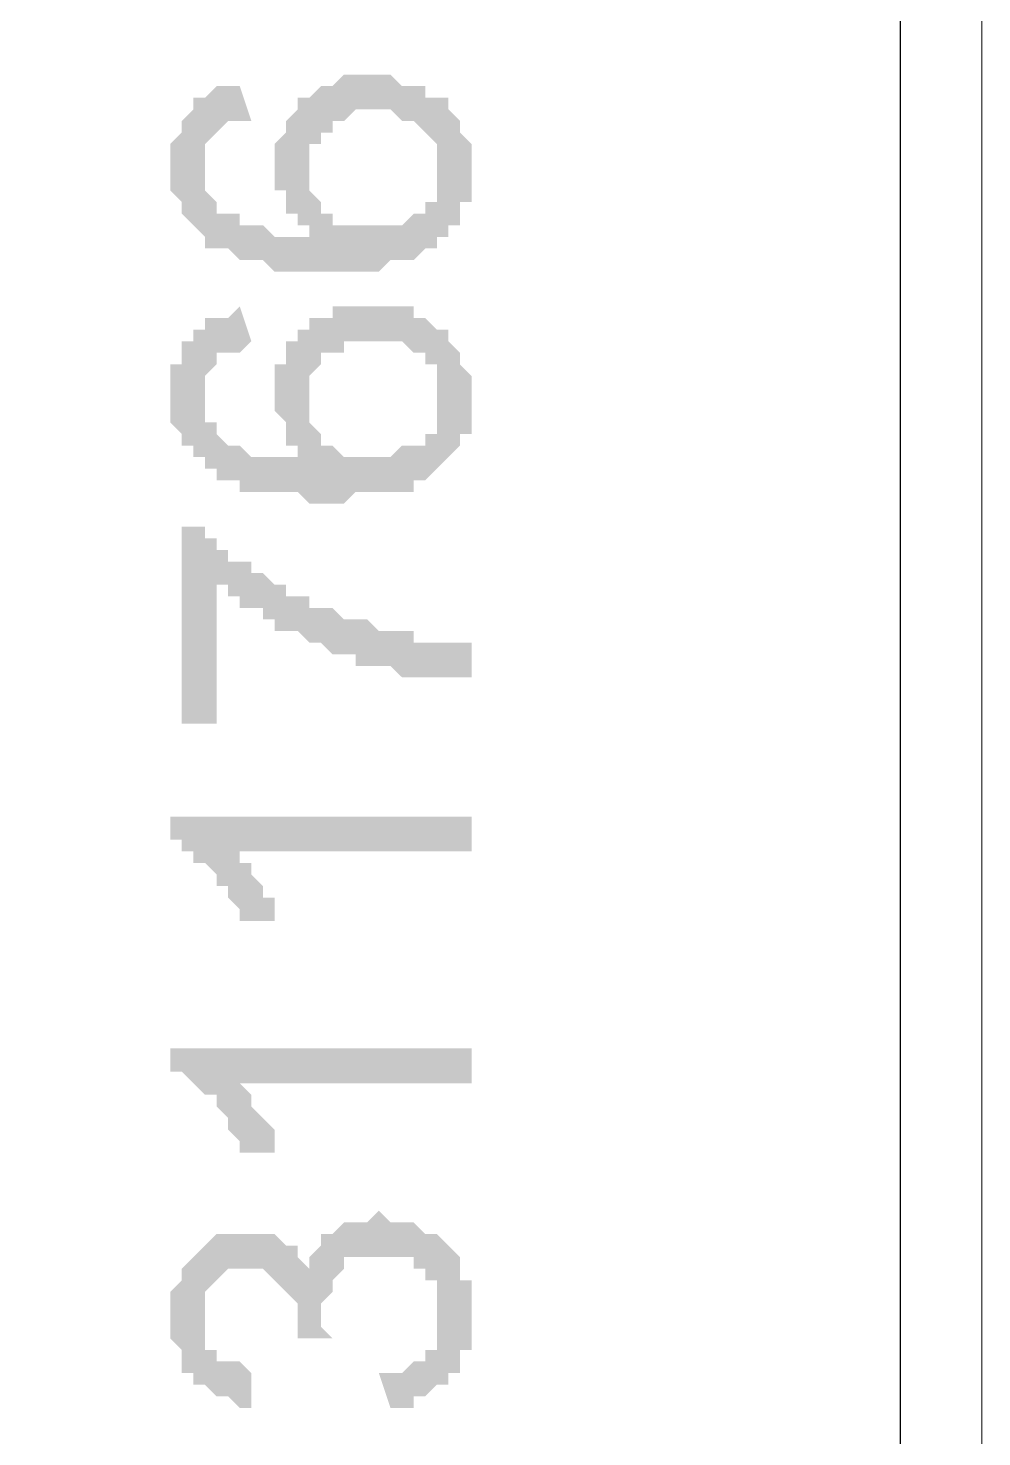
# Model space of a CAD drawing. Header units: inches. Extents: x -41599880 to -41577026, y -18110 to -4738.
# Drawn here: x -41577337.9 to -41577026, y -5865.8 to -5405 of the extents above; entities that cross this region are included whole.
import ezdxf

# ---------------------------------------------------------------- set-up
doc = ezdxf.new("R2010")
doc.units = ezdxf.units.IN
doc.header["$MEASUREMENT"] = 0
doc.layers.add('PDF_Geometry', color=40, linetype='Continuous')
doc.layers.add('PDF_Solid Fills', color=9, linetype='Continuous')

msp = doc.modelspace()

# ---------------------------------------------------------------- hatches: boundary and pattern name
at = {"layer": 'PDF_Solid Fills'}
for points in [[(-41577249.72, -5427.76), (-41577245.92, -5450.52), (-41577245.92, -5450.52), (-41577245.92, -5446.72), (-41577245.92, -5442.93), (-41577242.13, -5442.93), (-41577242.13, -5439.14), (-41577242.13, -5439.14), (-41577238.34, -5439.14), (-41577238.34, -5435.35), (-41577234.55, -5435.35), (-41577234.55, -5435.35), (-41577230.75, -5431.55), (-41577226.96, -5431.55), (-41577223.17, -5431.55), (-41577223.17, -5431.55), (-41577219.38, -5431.55), (-41577215.58, -5435.35), (-41577215.58, -5435.35), (-41577211.79, -5435.35), (-41577211.79, -5435.35), (-41577208, -5439.14), (-41577208, -5439.14), (-41577204.21, -5442.93), (-41577204.21, -5442.93), (-41577204.21, -5446.72), (-41577204.21, -5446.72), (-41577204.21, -5450.52), (-41577200.41, -5427.76), (-41577204.21, -5427.76), (-41577208, -5427.76), (-41577208, -5423.97), (-41577211.79, -5423.97), (-41577211.79, -5423.97), (-41577215.58, -5423.97), (-41577219.38, -5420.18), (-41577219.38, -5420.18), (-41577223.17, -5420.18), (-41577226.96, -5420.18), (-41577226.96, -5420.18), (-41577230.75, -5420.18), (-41577230.75, -5420.18), (-41577234.55, -5420.18), (-41577238.34, -5423.97), (-41577238.34, -5423.97), (-41577242.13, -5423.97), (-41577245.92, -5427.76), (-41577245.92, -5427.76)], [(-41577291.44, -5450.52), (-41577291.44, -5450.52), (-41577291.44, -5454.31), (-41577291.44, -5458.1), (-41577291.44, -5458.1), (-41577287.64, -5461.9), (-41577287.64, -5465.69), (-41577287.64, -5465.69), (-41577283.85, -5469.48), (-41577283.85, -5469.48), (-41577280.06, -5473.27), (-41577280.06, -5450.52), (-41577280.06, -5450.52), (-41577280.06, -5446.73), (-41577280.06, -5446.73), (-41577280.06, -5442.93), (-41577276.27, -5439.14), (-41577276.27, -5439.14), (-41577276.27, -5439.14), (-41577272.47, -5435.35), (-41577272.47, -5435.35), (-41577268.68, -5435.35), (-41577264.89, -5435.35), (-41577268.68, -5423.97), (-41577268.68, -5423.97), (-41577272.47, -5423.97), (-41577272.47, -5423.97), (-41577276.27, -5423.97), (-41577280.06, -5427.76), (-41577280.06, -5427.76), (-41577283.85, -5427.76), (-41577283.85, -5431.55), (-41577283.85, -5431.55), (-41577287.64, -5435.35), (-41577287.64, -5435.35), (-41577287.64, -5439.14), (-41577291.44, -5442.93), (-41577291.44, -5442.93), (-41577291.44, -5446.73)], [(-41577280.06, -5473.27), (-41577280.06, -5473.27), (-41577280.06, -5473.27), (-41577280.06, -5477.07), (-41577276.26, -5477.07), (-41577276.26, -5477.07), (-41577272.47, -5477.07), (-41577268.68, -5480.86), (-41577268.68, -5480.86), (-41577264.89, -5480.86), (-41577264.89, -5480.86), (-41577261.09, -5480.86), (-41577257.3, -5484.65), (-41577253.51, -5484.65), (-41577253.51, -5484.65), (-41577249.72, -5484.65), (-41577245.92, -5484.65), (-41577242.13, -5484.65), (-41577238.34, -5484.65), (-41577238.34, -5484.65), (-41577234.55, -5484.65), (-41577230.75, -5484.65), (-41577230.75, -5484.65), (-41577226.96, -5484.65), (-41577223.17, -5484.65), (-41577219.38, -5480.86), (-41577219.38, -5480.86), (-41577215.58, -5480.86), (-41577211.79, -5480.86), (-41577211.79, -5480.86), (-41577208, -5477.07), (-41577208, -5477.07), (-41577204.21, -5477.07), (-41577204.21, -5473.27), (-41577204.21, -5473.27), (-41577200.41, -5473.27), (-41577200.41, -5469.48), (-41577196.62, -5469.48), (-41577196.62, -5465.69), (-41577196.62, -5461.89), (-41577192.83, -5461.89), (-41577192.83, -5458.1), (-41577192.83, -5458.1), (-41577192.83, -5454.31), (-41577192.83, -5450.52), (-41577192.83, -5450.52), (-41577192.83, -5446.72), (-41577192.83, -5446.72), (-41577192.83, -5442.93), (-41577196.62, -5439.14), (-41577196.62, -5439.14), (-41577196.62, -5435.35), (-41577196.62, -5435.35), (-41577200.41, -5431.55), (-41577200.41, -5431.55), (-41577200.41, -5427.76), (-41577204.21, -5450.52), (-41577204.21, -5454.31), (-41577204.21, -5454.31), (-41577204.21, -5458.1), (-41577204.21, -5461.89), (-41577204.21, -5461.89), (-41577208, -5461.89), (-41577208, -5465.69), (-41577211.79, -5465.69), (-41577215.58, -5469.48), (-41577215.58, -5469.48), (-41577219.38, -5469.48), (-41577219.38, -5469.48), (-41577223.17, -5469.48), (-41577226.96, -5469.48), (-41577226.96, -5469.48), (-41577230.75, -5469.48), (-41577230.75, -5469.48), (-41577234.55, -5469.48), (-41577238.34, -5469.48), (-41577238.34, -5465.69), (-41577242.13, -5465.69), (-41577242.13, -5461.89), (-41577242.13, -5461.89), (-41577245.92, -5473.27), (-41577245.92, -5473.27), (-41577249.72, -5473.27), (-41577253.51, -5473.27), (-41577253.51, -5473.27), (-41577257.3, -5473.27), (-41577261.09, -5469.48), (-41577261.09, -5469.48), (-41577264.89, -5469.48), (-41577264.89, -5469.48), (-41577268.68, -5469.48), (-41577268.68, -5465.69), (-41577272.47, -5465.69), (-41577276.26, -5465.69), (-41577276.26, -5461.89), (-41577276.26, -5461.89), (-41577280.06, -5458.1), (-41577280.06, -5454.31), (-41577280.06, -5454.31), (-41577280.06, -5450.52)], [(-41577257.3, -5450.52), (-41577257.3, -5450.52), (-41577257.3, -5450.52), (-41577257.3, -5454.31), (-41577257.3, -5458.1), (-41577253.51, -5458.1), (-41577253.51, -5461.9), (-41577253.51, -5461.9), (-41577253.51, -5465.69), (-41577249.72, -5465.69), (-41577249.72, -5469.48), (-41577245.92, -5469.48), (-41577245.92, -5473.27), (-41577242.13, -5461.9), (-41577245.92, -5458.1), (-41577245.92, -5458.1), (-41577245.92, -5454.31), (-41577245.92, -5450.52), (-41577249.72, -5427.76), (-41577249.72, -5431.55), (-41577249.72, -5431.55), (-41577253.51, -5435.35), (-41577253.51, -5435.35), (-41577253.51, -5439.14), (-41577257.3, -5442.93), (-41577257.3, -5442.93), (-41577257.3, -5446.73)], [(-41577291.44, -5522.58), (-41577291.44, -5526.37), (-41577291.44, -5530.16), (-41577291.44, -5530.16), (-41577291.44, -5533.95), (-41577287.64, -5537.75), (-41577287.64, -5537.75), (-41577287.64, -5541.54), (-41577283.85, -5541.54), (-41577283.85, -5545.33), (-41577280.06, -5545.33), (-41577280.06, -5526.37), (-41577280.06, -5526.37), (-41577280.06, -5522.58), (-41577280.06, -5518.78), (-41577280.06, -5518.78), (-41577276.27, -5514.99), (-41577276.27, -5514.99), (-41577276.27, -5511.2), (-41577272.47, -5511.2), (-41577272.47, -5511.2), (-41577268.68, -5511.2), (-41577264.89, -5507.41), (-41577268.68, -5496.03), (-41577268.68, -5496.03), (-41577272.47, -5499.82), (-41577272.47, -5499.82), (-41577276.27, -5499.82), (-41577280.06, -5499.82), (-41577280.06, -5503.61), (-41577283.85, -5503.61), (-41577283.85, -5507.41), (-41577283.85, -5507.41), (-41577287.64, -5507.41), (-41577287.64, -5511.2), (-41577287.64, -5514.99), (-41577291.44, -5514.99), (-41577291.44, -5518.78)], [(-41577249.72, -5503.61), (-41577245.92, -5526.37), (-41577245.92, -5522.58), (-41577245.92, -5522.58), (-41577245.92, -5518.78), (-41577242.13, -5514.99), (-41577242.13, -5514.99), (-41577242.13, -5511.2), (-41577238.34, -5511.2), (-41577238.34, -5511.2), (-41577234.55, -5511.2), (-41577234.55, -5507.41), (-41577230.75, -5507.41), (-41577226.96, -5507.41), (-41577223.17, -5507.41), (-41577223.17, -5507.41), (-41577219.38, -5507.41), (-41577215.58, -5507.41), (-41577215.58, -5507.41), (-41577211.79, -5511.2), (-41577211.79, -5511.2), (-41577208, -5511.2), (-41577208, -5514.99), (-41577204.21, -5514.99), (-41577204.21, -5518.78), (-41577204.21, -5518.78), (-41577204.21, -5522.58), (-41577204.21, -5526.37), (-41577200.41, -5503.61), (-41577204.21, -5503.61), (-41577208, -5499.82), (-41577208, -5499.82), (-41577211.79, -5499.82), (-41577211.79, -5496.03), (-41577215.58, -5496.03), (-41577219.38, -5496.03), (-41577219.38, -5496.03), (-41577223.17, -5496.03), (-41577226.96, -5496.03), (-41577226.96, -5496.03), (-41577230.75, -5496.03), (-41577230.75, -5496.03), (-41577234.55, -5496.03), (-41577238.34, -5496.03), (-41577238.34, -5499.82), (-41577242.13, -5499.82), (-41577245.92, -5499.82), (-41577245.92, -5503.61)], [(-41577280.06, -5545.33), (-41577280.06, -5549.13), (-41577280.06, -5549.13), (-41577280.06, -5549.13), (-41577276.26, -5549.13), (-41577276.26, -5552.92), (-41577272.47, -5552.92), (-41577268.68, -5552.92), (-41577268.68, -5556.71), (-41577264.89, -5556.71), (-41577264.89, -5556.71), (-41577261.09, -5556.71), (-41577257.3, -5556.71), (-41577253.51, -5556.71), (-41577253.51, -5556.71), (-41577249.72, -5556.71), (-41577245.92, -5560.5), (-41577242.13, -5560.5), (-41577238.34, -5560.5), (-41577238.34, -5560.5), (-41577234.55, -5560.5), (-41577230.75, -5556.71), (-41577230.75, -5556.71), (-41577226.96, -5556.71), (-41577223.17, -5556.71), (-41577219.38, -5556.71), (-41577219.38, -5556.71), (-41577215.58, -5556.71), (-41577211.79, -5556.71), (-41577211.79, -5552.92), (-41577208, -5552.92), (-41577208, -5552.92), (-41577204.21, -5549.13), (-41577204.21, -5549.13), (-41577204.21, -5549.13), (-41577200.41, -5545.33), (-41577200.41, -5545.33), (-41577196.62, -5541.54), (-41577196.62, -5541.54), (-41577196.62, -5537.75), (-41577192.83, -5537.75), (-41577192.83, -5533.96), (-41577192.83, -5530.16), (-41577192.83, -5526.37), (-41577192.83, -5526.37), (-41577192.83, -5526.37), (-41577192.83, -5522.58), (-41577192.83, -5518.78), (-41577192.83, -5518.78), (-41577196.62, -5514.99), (-41577196.62, -5511.2), (-41577196.62, -5511.2), (-41577196.62, -5511.2), (-41577200.41, -5507.41), (-41577200.41, -5507.41), (-41577200.41, -5503.61), (-41577204.21, -5526.37), (-41577204.21, -5526.37), (-41577204.21, -5530.16), (-41577204.21, -5533.96), (-41577204.21, -5533.96), (-41577204.21, -5537.75), (-41577208, -5537.75), (-41577208, -5541.54), (-41577211.79, -5541.54), (-41577215.58, -5541.54), (-41577215.58, -5541.54), (-41577219.38, -5545.33), (-41577219.38, -5545.33), (-41577223.17, -5545.33), (-41577226.96, -5545.33), (-41577226.96, -5545.33), (-41577230.75, -5545.33), (-41577230.75, -5545.33), (-41577234.55, -5545.33), (-41577238.34, -5541.54), (-41577238.34, -5541.54), (-41577242.13, -5541.54), (-41577242.13, -5537.75), (-41577242.13, -5537.75), (-41577245.92, -5545.33), (-41577245.92, -5545.33), (-41577249.72, -5545.33), (-41577253.51, -5545.33), (-41577253.51, -5545.33), (-41577257.3, -5545.33), (-41577261.09, -5545.33), (-41577261.09, -5545.33), (-41577264.89, -5545.33), (-41577264.89, -5545.33), (-41577268.68, -5541.54), (-41577268.68, -5541.54), (-41577272.47, -5541.54), (-41577276.26, -5537.75), (-41577276.26, -5537.75), (-41577276.26, -5533.96), (-41577280.06, -5533.96), (-41577280.06, -5530.16), (-41577280.06, -5526.37), (-41577280.06, -5526.37)], [(-41577257.3, -5522.58), (-41577257.3, -5522.58), (-41577257.3, -5526.37), (-41577257.3, -5530.16), (-41577257.3, -5530.16), (-41577253.51, -5533.95), (-41577253.51, -5537.75), (-41577253.51, -5537.75), (-41577253.51, -5541.54), (-41577249.72, -5541.54), (-41577249.72, -5545.33), (-41577245.92, -5545.33), (-41577245.92, -5545.33), (-41577242.13, -5537.75), (-41577245.92, -5533.95), (-41577245.92, -5530.16), (-41577245.92, -5530.16), (-41577245.92, -5526.37), (-41577249.72, -5503.61), (-41577249.72, -5503.61), (-41577249.72, -5507.41), (-41577253.51, -5507.41), (-41577253.51, -5511.2), (-41577253.51, -5514.99), (-41577257.3, -5514.99), (-41577257.3, -5518.78)], [(-41577287.64, -5568.09), (-41577287.64, -5632.56), (-41577276.26, -5632.56), (-41577276.26, -5583.26), (-41577276.26, -5587.05), (-41577276.26, -5587.05), (-41577272.47, -5587.05), (-41577272.47, -5590.84), (-41577268.68, -5590.84), (-41577268.68, -5594.64), (-41577264.89, -5594.64), (-41577261.09, -5594.64), (-41577261.09, -5598.43), (-41577257.3, -5598.43), (-41577257.3, -5602.22), (-41577253.51, -5602.22), (-41577253.51, -5602.22), (-41577249.72, -5602.22), (-41577245.92, -5606.01), (-41577245.92, -5606.01), (-41577242.13, -5606.01), (-41577238.34, -5609.81), (-41577238.34, -5609.81), (-41577234.55, -5609.81), (-41577230.75, -5609.81), (-41577230.75, -5613.6), (-41577226.96, -5613.6), (-41577223.17, -5613.6), (-41577223.17, -5613.6), (-41577219.38, -5613.6), (-41577219.38, -5613.6), (-41577215.58, -5617.39), (-41577211.79, -5617.39), (-41577208, -5617.39), (-41577208, -5617.39), (-41577204.21, -5617.39), (-41577200.41, -5617.39), (-41577200.41, -5617.39), (-41577196.62, -5617.39), (-41577192.83, -5617.39), (-41577192.83, -5606.01), (-41577196.62, -5606.01), (-41577200.41, -5606.01), (-41577204.21, -5606.01), (-41577204.21, -5606.01), (-41577208, -5606.01), (-41577211.79, -5606.01), (-41577211.79, -5602.22), (-41577215.58, -5602.22), (-41577219.38, -5602.22), (-41577219.38, -5602.22), (-41577223.17, -5602.22), (-41577223.17, -5602.22), (-41577226.96, -5598.43), (-41577230.75, -5598.43), (-41577230.75, -5598.43), (-41577234.55, -5598.43), (-41577238.34, -5594.64), (-41577238.34, -5594.64), (-41577242.13, -5594.64), (-41577245.92, -5594.64), (-41577245.92, -5590.84), (-41577249.72, -5590.84), (-41577253.51, -5590.84), (-41577253.51, -5587.05), (-41577257.3, -5587.05), (-41577257.3, -5587.05), (-41577261.09, -5583.26), (-41577264.89, -5583.26), (-41577264.89, -5579.47), (-41577268.68, -5579.47), (-41577272.47, -5579.47), (-41577272.47, -5575.67), (-41577276.26, -5575.67), (-41577276.26, -5571.88), (-41577280.06, -5571.88), (-41577280.06, -5568.09)], [(-41577291.44, -5662.9), (-41577291.44, -5670.49), (-41577291.44, -5670.49), (-41577287.64, -5670.49), (-41577287.64, -5674.28), (-41577283.85, -5674.28), (-41577283.85, -5678.07), (-41577280.06, -5678.07), (-41577276.27, -5681.87), (-41577276.27, -5681.87), (-41577276.27, -5685.66), (-41577272.47, -5685.66), (-41577272.47, -5689.45), (-41577272.47, -5689.45), (-41577268.68, -5674.28), (-41577192.83, -5674.28), (-41577192.83, -5662.9)], [(-41577272.47, -5689.45), (-41577268.68, -5693.24), (-41577268.68, -5697.04), (-41577268.68, -5697.04), (-41577257.3, -5697.04), (-41577257.3, -5697.04), (-41577257.3, -5697.04), (-41577257.3, -5693.24), (-41577257.3, -5689.45), (-41577261.09, -5689.45), (-41577261.09, -5685.66), (-41577261.09, -5685.66), (-41577264.89, -5681.87), (-41577264.89, -5681.87), (-41577264.89, -5678.07), (-41577268.68, -5678.07), (-41577268.68, -5674.28)], [(-41577291.44, -5738.76), (-41577291.44, -5746.34), (-41577291.44, -5746.34), (-41577287.64, -5746.34), (-41577287.64, -5746.34), (-41577283.85, -5750.13), (-41577283.85, -5750.13), (-41577280.06, -5753.93), (-41577276.27, -5753.93), (-41577276.27, -5757.72), (-41577276.27, -5757.72), (-41577272.47, -5761.51), (-41577272.47, -5765.3), (-41577272.47, -5765.3), (-41577268.68, -5750.13), (-41577192.83, -5750.13), (-41577192.83, -5738.76)], [(-41577272.47, -5765.3), (-41577268.68, -5769.1), (-41577268.68, -5769.1), (-41577268.68, -5772.89), (-41577257.3, -5772.89), (-41577257.3, -5772.89), (-41577257.3, -5769.1), (-41577257.3, -5769.1), (-41577257.3, -5765.3), (-41577261.09, -5761.51), (-41577261.09, -5761.51), (-41577261.09, -5761.51), (-41577264.89, -5757.72), (-41577264.89, -5753.93), (-41577264.89, -5753.93), (-41577268.68, -5750.13), (-41577268.68, -5750.13)], [(-41577242.13, -5803.23), (-41577242.13, -5825.99), (-41577242.13, -5822.19), (-41577242.13, -5822.19), (-41577238.34, -5818.4), (-41577238.34, -5814.61), (-41577238.34, -5814.61), (-41577234.55, -5810.82), (-41577234.55, -5810.82), (-41577234.55, -5807.02), (-41577230.75, -5807.02), (-41577226.96, -5807.02), (-41577226.96, -5807.02), (-41577223.17, -5807.02), (-41577223.17, -5807.02), (-41577219.38, -5807.02), (-41577215.58, -5807.02), (-41577215.58, -5807.02), (-41577211.79, -5807.02), (-41577211.79, -5810.82), (-41577208, -5810.82), (-41577208, -5814.61), (-41577204.21, -5814.61), (-41577204.21, -5818.4), (-41577204.21, -5822.19), (-41577204.21, -5822.19), (-41577204.21, -5825.99), (-41577200.41, -5848.74), (-41577200.41, -5848.74), (-41577200.41, -5844.95), (-41577196.62, -5844.95), (-41577196.62, -5841.16), (-41577196.62, -5837.36), (-41577192.83, -5837.36), (-41577192.83, -5833.57), (-41577192.83, -5833.57), (-41577192.83, -5829.78), (-41577192.83, -5825.99), (-41577192.83, -5825.99), (-41577192.83, -5822.19), (-41577192.83, -5818.4), (-41577192.83, -5814.61), (-41577196.62, -5814.61), (-41577196.62, -5810.82), (-41577196.62, -5810.82), (-41577196.62, -5807.02), (-41577200.41, -5803.23), (-41577200.41, -5803.23), (-41577200.41, -5803.23), (-41577204.21, -5799.44), (-41577204.21, -5799.44), (-41577208, -5799.44), (-41577211.79, -5795.65), (-41577211.79, -5795.65), (-41577215.58, -5795.65), (-41577219.38, -5795.65), (-41577219.38, -5795.65), (-41577223.17, -5791.85), (-41577223.17, -5791.85), (-41577226.96, -5795.65), (-41577230.75, -5795.65), (-41577230.75, -5795.65), (-41577234.55, -5795.65), (-41577234.55, -5795.65), (-41577238.34, -5799.44), (-41577242.13, -5799.44)], [(-41577291.44, -5825.99), (-41577291.44, -5829.78), (-41577291.44, -5829.78), (-41577291.44, -5833.57), (-41577287.64, -5837.36), (-41577287.64, -5837.36), (-41577287.64, -5841.16), (-41577287.64, -5844.95), (-41577283.85, -5844.95), (-41577283.85, -5844.95), (-41577283.85, -5848.74), (-41577280.06, -5825.99), (-41577280.06, -5825.99), (-41577280.06, -5822.19), (-41577280.06, -5818.4), (-41577280.06, -5818.4), (-41577276.27, -5814.61), (-41577276.27, -5814.61), (-41577272.47, -5810.82), (-41577272.47, -5810.82), (-41577268.68, -5810.82), (-41577264.89, -5810.82), (-41577264.89, -5810.82), (-41577261.1, -5810.82), (-41577261.1, -5810.82), (-41577257.3, -5814.61), (-41577257.3, -5814.61), (-41577253.51, -5818.4), (-41577253.51, -5818.4), (-41577253.51, -5818.4), (-41577249.72, -5822.19), (-41577249.72, -5825.99), (-41577249.72, -5825.99), (-41577249.72, -5829.78), (-41577249.72, -5807.02), (-41577249.72, -5803.23), (-41577253.51, -5803.23), (-41577253.51, -5803.23), (-41577257.3, -5799.44), (-41577257.3, -5799.44), (-41577261.1, -5799.44), (-41577264.89, -5799.44), (-41577264.89, -5799.44), (-41577268.68, -5799.44), (-41577272.47, -5799.44), (-41577272.47, -5799.44), (-41577276.27, -5799.44), (-41577280.06, -5803.23), (-41577280.06, -5803.23), (-41577280.06, -5803.23), (-41577283.85, -5807.02), (-41577283.85, -5807.02), (-41577287.64, -5810.82), (-41577287.64, -5810.82), (-41577287.64, -5814.61), (-41577287.64, -5814.61), (-41577291.44, -5818.4), (-41577291.44, -5822.19), (-41577291.44, -5822.19)], [(-41577249.72, -5833.57), (-41577238.34, -5833.57), (-41577238.34, -5833.57), (-41577242.13, -5829.78), (-41577242.13, -5825.99), (-41577242.13, -5825.99), (-41577242.13, -5803.23), (-41577242.13, -5803.23), (-41577245.92, -5807.02), (-41577245.92, -5810.82), (-41577245.92, -5810.82), (-41577245.92, -5810.82), (-41577249.72, -5807.02), (-41577249.72, -5829.78)], [(-41577283.85, -5848.74), (-41577280.06, -5848.74), (-41577280.06, -5848.74), (-41577276.27, -5852.53), (-41577272.47, -5852.53), (-41577272.47, -5852.53), (-41577268.68, -5856.33), (-41577264.89, -5856.33), (-41577264.89, -5844.95), (-41577264.89, -5844.95), (-41577268.68, -5841.16), (-41577272.47, -5841.16), (-41577272.47, -5841.16), (-41577276.27, -5841.16), (-41577276.27, -5837.36), (-41577280.06, -5837.36), (-41577280.06, -5833.57), (-41577280.06, -5829.78), (-41577280.06, -5829.78), (-41577280.06, -5825.99)], [(-41577223.17, -5844.95), (-41577219.38, -5856.33), (-41577219.38, -5856.33), (-41577215.58, -5856.33), (-41577211.79, -5856.33), (-41577211.79, -5852.53), (-41577208, -5852.53), (-41577208, -5852.53), (-41577204.21, -5848.74), (-41577200.41, -5848.74), (-41577204.21, -5825.99), (-41577204.21, -5829.78), (-41577204.21, -5829.78), (-41577204.21, -5833.57), (-41577204.21, -5837.36), (-41577208, -5837.36), (-41577208, -5837.36), (-41577208, -5841.16), (-41577211.79, -5841.16), (-41577211.79, -5841.16), (-41577215.58, -5844.95), (-41577219.38, -5844.95)]]:
    msp.add_hatch(color=7, dxfattribs=at).paths.add_polyline_path(points)

# ---------------------------------------------------------------- linework, layer by layer
at = {"layer": 'PDF_Geometry', "color": 7, "lineweight": 18}
for points in [[(-41577025.95, -18110.27), (-41577025.95, -4737.51), (-41599880.26, -4737.51), (-41599880.26, -18110.27)], [(-41577052.5, -18083.73), (-41577052.5, -4767.85), (-41599853.72, -4767.85), (-41599853.72, -18083.73)]]:
    msp.add_lwpolyline(points, close=True, dxfattribs=at)
at = {"layer": 'PDF_Geometry', "color": 7, "lineweight": 25}
msp.add_lwpolyline([(-41577052.5, -18083.73), (-41577052.5, -4767.85), (-41579494.95, -4767.85), (-41579494.95, -18083.73)], close=True, dxfattribs=at)

doc.saveas('drawing.dxf')
